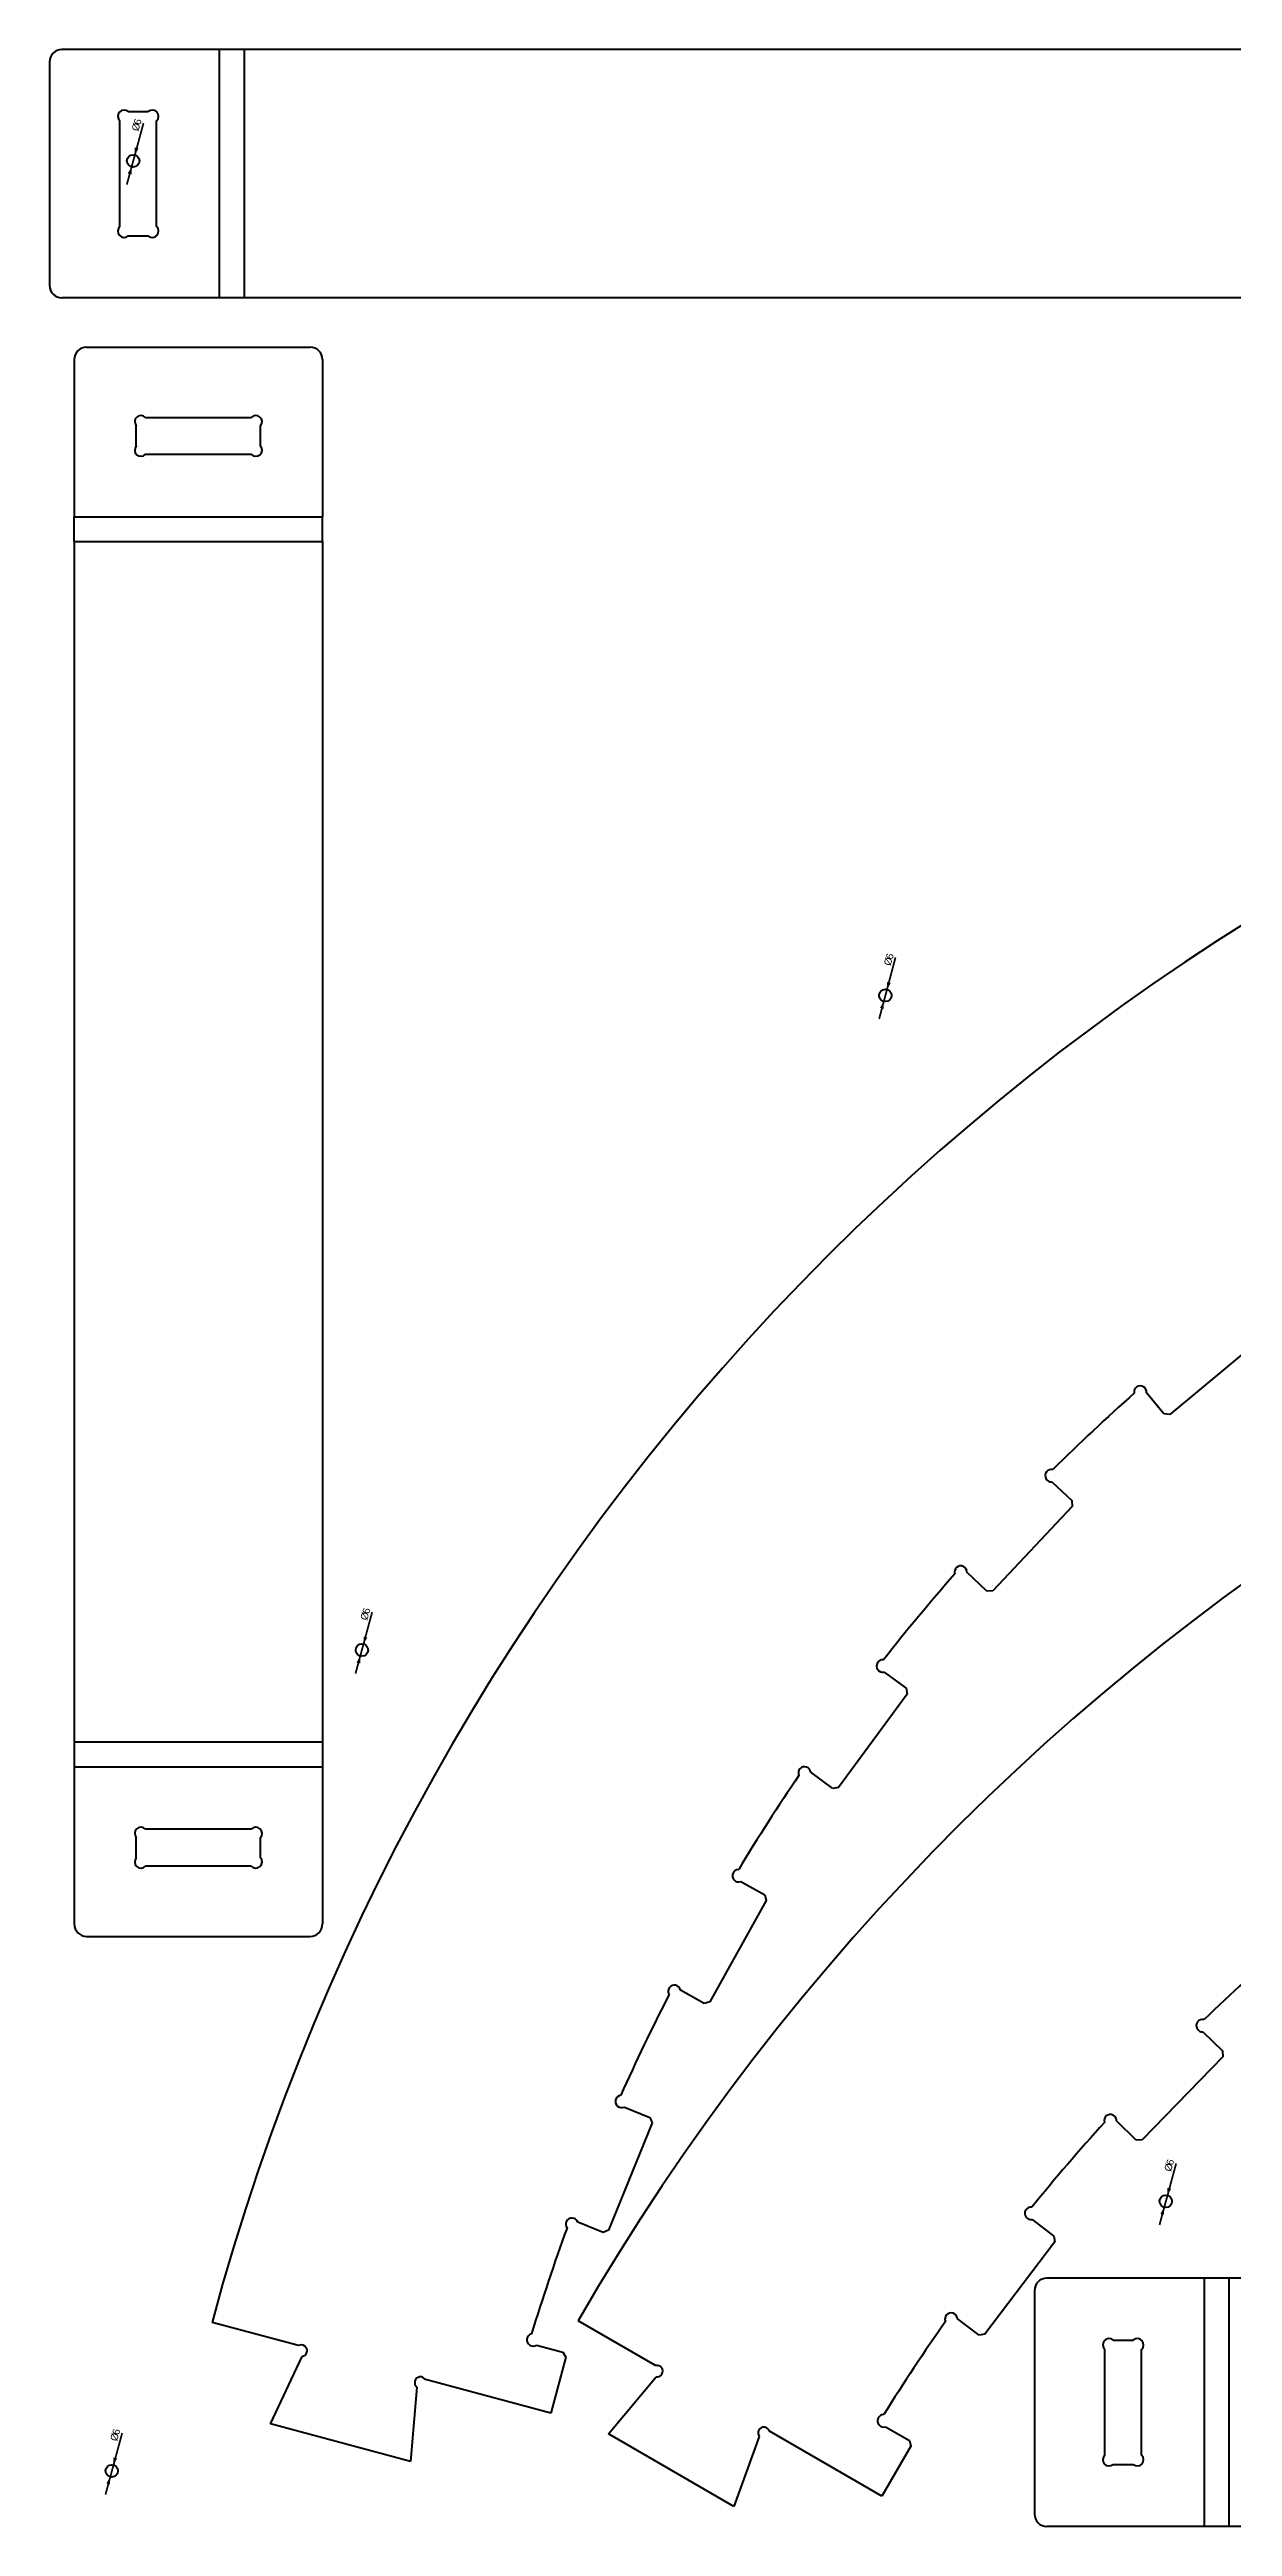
# Model space of a CAD drawing. Header units: millimetres. Extents: x 8 to 2431, y 13 to 1210.
# Drawn here: x 8 to 580, y 13 to 1210 of the extents above; entities that cross this region are included whole.
import ezdxf

# ---------------------------------------------------------------- set-up
doc = ezdxf.new("R2010")
doc.units = ezdxf.units.MM
doc.layers.add('1', color=7, linetype='Continuous', true_color=0xffffff)
doc.styles.add('Arial Unicode MS', font='Arial Unicode MS')
doc.dimstyles.get("Standard").update_dxf_attribs({"dimtxt": 0.18, "dimasz": 0.18, "dimexe": 0.18, "dimexo": 0.0625, "dimgap": 0.09, "dimtad": 0, "dimtih": 1, "dimtoh": 1, "dimdec": 4, "dimzin": 0, "dimdsep": 46, "dimtxsty": 'Standard', "dimcen": 0.09, "dimadec": 0, "dimazin": 0, "dimtfac": 1, "dimtdec": 4, "dimtofl": 0, "dimtmove": 0, "dimatfit": 3, "dimfxl": 1, "dimtolj": 1, "dimtzin": 0, "dimarcsym": 0})

# ---------------------------------------------------------------- blocks, each defined once
blk = doc.blocks.new('_U4')
at = {"layer": '1', "color": 18, "lineweight": 35}
blk.add_line((156.024255, 425.218987), (164.06784, 454.849357), dxfattribs=at)
at = {"layer": '1', "color": 18, "lineweight": 70}
for points in [[(159.888499, 439.453808), (159.900371, 443.077252), (161.710506, 442.585872)], [(158.316603, 433.663372), (158.304732, 430.039928), (156.494597, 430.531308)]]:
    blk.add_solid(points, dxfattribs=at)
at = {"layer": '1', "color": 18, "linetype": 'Continuous', "lineweight": 13, "char_height": 3.5, "attachment_point": 7, "rotation": 74.812261703, "line_spacing_factor": 1.069626, "style": 'Arial Unicode MS'}
for s, insert in [('\\fArial Unicode MS|b0|i0;%%c', (161.76093, 450.625729)), ('\\fArial Unicode MS|b0|i0;\\W1.0000;6', (162.595652, 453.700618))]:
    blk.add_mtext(s, dxfattribs=dict(at, insert=insert))
blk = doc.blocks.new('_U5')
at = {"layer": '1', "color": 18, "lineweight": 35}
blk.add_line((45.450332, 1144.80862), (53.493917, 1174.43899), dxfattribs=at)
at = {"layer": '1', "color": 18, "lineweight": 70}
for points in [[(49.314576, 1159.043441), (49.326448, 1162.666885), (51.136583, 1162.175505)], [(47.74268, 1153.253005), (47.730808, 1149.629561), (45.920674, 1150.120941)]]:
    blk.add_solid(points, dxfattribs=at)
at = {"layer": '1', "color": 18, "linetype": 'Continuous', "lineweight": 13, "char_height": 3.5, "attachment_point": 7, "rotation": 74.812261703, "line_spacing_factor": 1.069626, "style": 'Arial Unicode MS'}
for s, insert in [('\\fArial Unicode MS|b0|i0;%%c', (51.187007, 1170.215362)), ('\\fArial Unicode MS|b0|i0;\\W1.0000;6', (52.021729, 1173.290251))]:
    blk.add_mtext(s, dxfattribs=dict(at, insert=insert))
blk = doc.blocks.new('_U7')
at = {"layer": '1', "color": 18, "lineweight": 35}
blk.add_line((544.547468, 158.807142), (552.591052, 188.437512), dxfattribs=at)
at = {"layer": '1', "color": 18, "lineweight": 70}
for points in [[(548.411712, 173.041963), (548.423584, 176.665407), (550.233718, 176.174027)], [(546.839816, 167.251527), (546.827944, 163.628083), (545.017809, 164.119463)]]:
    blk.add_solid(points, dxfattribs=at)
at = {"layer": '1', "color": 18, "linetype": 'Continuous', "lineweight": 13, "char_height": 3.5, "attachment_point": 7, "rotation": 74.812261703, "line_spacing_factor": 1.069626, "style": 'Arial Unicode MS'}
for s, insert in [('\\fArial Unicode MS|b0|i0;%%c', (550.284142, 184.213883)), ('\\fArial Unicode MS|b0|i0;\\W1.0000;6', (551.118865, 187.288773))]:
    blk.add_mtext(s, dxfattribs=dict(at, insert=insert))
blk = doc.blocks.new('_U14')
at = {"layer": '1', "color": 18, "lineweight": 35}
blk.add_line((409.029572, 741.534094), (417.073156, 771.164465), dxfattribs=at)
at = {"layer": '1', "color": 18, "lineweight": 70}
for points in [[(412.893816, 755.768915), (412.905688, 759.392359), (414.715822, 758.900979)], [(411.32192, 749.978479), (411.310048, 746.355036), (409.499913, 746.846415)]]:
    blk.add_solid(points, dxfattribs=at)
at = {"layer": '1', "color": 18, "linetype": 'Continuous', "lineweight": 13, "char_height": 3.5, "attachment_point": 7, "rotation": 74.812261703, "line_spacing_factor": 1.069626, "style": 'Arial Unicode MS'}
for s, insert in [('\\fArial Unicode MS|b0|i0;%%c', (414.766246, 766.940836)), ('\\fArial Unicode MS|b0|i0;\\W1.0000;6', (415.600969, 770.015725))]:
    blk.add_mtext(s, dxfattribs=dict(at, insert=insert))
blk = doc.blocks.new('_U17')
at = {"layer": '1', "color": 18, "lineweight": 35}
blk.add_line((35.110658, 28.524205), (43.154242, 58.154575), dxfattribs=at)
at = {"layer": '1', "color": 18, "lineweight": 70}
for points in [[(37.403006, 36.96859), (37.391134, 33.345146), (35.580999, 33.836526)], [(38.974902, 42.759025), (38.986774, 46.382469), (40.796909, 45.89109)]]:
    blk.add_solid(points, dxfattribs=at)
at = {"layer": '1', "color": 18, "linetype": 'Continuous', "lineweight": 13, "char_height": 3.5, "attachment_point": 7, "rotation": 74.812261703, "line_spacing_factor": 1.069626, "style": 'Arial Unicode MS'}
for s, insert in [('\\fArial Unicode MS|b0|i0;\\W1.0000;6', (41.682055, 57.005836)), ('\\fArial Unicode MS|b0|i0;%%c', (40.847332, 53.930946))]:
    blk.add_mtext(s, dxfattribs=dict(at, insert=insert))

msp = doc.modelspace()

# ---------------------------------------------------------------- linework, layer by layer
at = {"layer": '1', "color": 155, "linetype": 'Continuous', "lineweight": 70}
for p, q in [((90.105574, 1209.974052), (14.105574, 1209.974052)), ((102.105574, 1209.974052), (90.105574, 1209.974052)), ((90.105574, 1209.974052), (90.105574, 1089.974052)), ((102.105574, 1209.974052), (102.105574, 1089.974052)), ((682.105574, 1209.974052), (102.105574, 1209.974052)), ((8.105574, 1203.974052), (8.105574, 1095.974052)), ((42.105574, 1124.446188), (42.105574, 1175.501916)), ((46.105574, 1179.974052), (55.855574, 1179.974052)), ((59.855574, 1124.446188), (59.855574, 1175.501916)), ((46.105574, 1119.974052), (55.855574, 1119.974052)), ((90.105574, 1089.974052), (14.105574, 1089.974052)), ((102.105574, 1089.974052), (90.105574, 1089.974052)), ((682.105574, 1089.974052), (102.105574, 1089.974052)), ((26.051391, 1066.160236), (134.051391, 1066.160236)), ((20.051391, 1060.160236), (20.051391, 984.160236)), ((140.051391, 1060.160236), (140.051391, 984.160236)), ((54.523527, 1032.160236), (105.579255, 1032.160236)), ((50.051391, 1018.410236), (50.051391, 1028.160236)), ((110.051391, 1018.410236), (110.051391, 1028.160236)), ((54.523527, 1014.410236), (105.579255, 1014.410236)), ((20.051391, 984.160236), (140.051391, 984.160236)), ((20.051391, 972.160236), (20.051391, 984.160236)), ((140.051391, 972.160236), (140.051391, 984.160236)), ((20.051391, 972.160236), (140.051391, 972.160236)), ((20.051391, 972.160236), (20.051391, 392.160236)), ((140.051391, 972.160236), (140.051391, 392.160236)), ((592.656216, 586.137422), (549.573513, 550.362001)), ((546.757152, 550.622975), (538.299882, 560.807678)), ((549.573513, 550.362001), (546.757152, 550.622975)), ((492.61668, 517.855309), (502.261429, 508.7871)), ((502.34853, 505.960014), (463.988753, 465.161393)), ((502.261429, 508.7871), (502.34853, 505.960014)), ((461.161668, 465.074292), (451.516919, 474.1425)), ((463.988753, 465.161393), (461.161668, 465.074292)), ((411.458316, 425.901757), (422.144339, 418.087508)), ((422.578196, 415.292554), (389.522839, 370.089198)), ((422.144339, 418.087508), (422.578196, 415.292554)), ((20.051391, 392.160236), (20.051391, 380.160236)), ((20.051391, 392.160236), (140.051391, 392.160236)), ((140.051391, 392.160236), (140.051391, 380.160236)), ((20.051391, 380.160236), (20.051391, 304.160236)), ((20.051391, 380.160236), (140.051391, 380.160236)), ((140.051391, 380.160236), (140.051391, 304.160236)), ((386.727885, 369.655341), (376.041862, 377.46959)), ((389.522839, 370.089198), (386.727885, 369.655341)), ((105.579255, 349.910236), (54.523527, 349.910236)), ((50.051391, 336.160236), (50.051391, 345.910236)), ((110.051391, 336.160236), (110.051391, 345.910236)), ((105.579255, 332.160236), (54.523527, 332.160236)), ((342.215105, 324.671754), (353.780413, 318.22992)), ((354.554449, 315.509466), (327.304598, 266.586612)), ((353.780413, 318.22992), (354.554449, 315.509466)), ((26.051391, 298.160236), (134.051391, 298.160236)), ((324.584144, 265.812577), (313.018836, 272.254411)), ((327.304598, 266.586612), (324.584144, 265.812577)), ((565.599656, 252.056636), (575.103616, 242.84098)), ((575.147172, 240.012888), (536.163671, 199.80982)), ((575.103616, 242.84098), (575.147172, 240.012888)), ((285.936704, 215.699843), (298.205979, 210.728076)), ((299.30846, 208.123362), (278.277195, 156.22263)), ((298.205979, 210.728076), (299.30846, 208.123362)), ((533.335579, 199.766264), (523.831619, 208.98192)), ((536.163671, 199.80982), (533.335579, 199.766264)), ((275.672481, 155.12015), (263.403206, 160.091917)), ((278.277195, 156.22263), (275.672481, 155.12015)), ((483.034889, 161.363775), (493.599311, 153.385894)), ((493.990076, 150.58459), (460.242536, 105.895626)), ((493.599311, 153.385894), (493.990076, 150.58459)), ((566.171599, 133.023289), (490.171599, 133.023289)), ((578.171599, 133.023289), (566.171599, 133.023289)), ((566.171599, 133.023289), (566.171599, 13.023289)), ((578.171599, 133.023289), (578.171599, 13.023289)), ((1158.171599, 133.023289), (578.171599, 133.023289)), ((484.171599, 127.023289), (484.171599, 19.023289)), ((128.420305, 100.408786), (86.656478, 111.59937)), ((301.04621, 90.769409), (263.601787, 112.387957)), ((457.441233, 105.50486), (446.876811, 113.482741)), ((243.476237, 100.637927), (256.263489, 97.211594)), ((256.263489, 97.211594), (257.677703, 94.762104)), ((460.242536, 105.895626), (457.441233, 105.50486)), ((518.171599, 47.495425), (518.171599, 98.551153)), ((522.171599, 103.023289), (531.921599, 103.023289)), ((535.921599, 47.495425), (535.921599, 98.551153)), ((114.940749, 62.609575), (130.14379, 95.2126)), ((250.43077, 67.716181), (189.781525, 83.967097)), ((257.677703, 94.762104), (250.43077, 67.716181)), ((278.242803, 57.746941), (301.366096, 85.304208)), ((185.690851, 80.32881), (182.555557, 44.492242)), ((182.555557, 44.492242), (114.940749, 62.609575)), ((412.241013, 61.212076), (423.705749, 54.592907)), ((338.864582, 22.746941), (278.242803, 57.746941)), ((351.168229, 56.550933), (338.864582, 22.746941)), ((410.4378, 27.612145), (356.061175, 59.006504)), ((424.4378, 51.860857), (410.4378, 27.612145)), ((423.705749, 54.592907), (424.4378, 51.860857)), ((522.171599, 43.023289), (531.921599, 43.023289)), ((566.171599, 13.023289), (490.171599, 13.023289)), ((578.171599, 13.023289), (566.171599, 13.023289)), ((1158.171599, 13.023289), (578.171599, 13.023289))]:
    msp.add_line(p, q, dxfattribs=at)
at = {"layer": '1', "color": 163, "linetype": 'Continuous', "lineweight": 70}
for centre in [(48.528628, 1156.148223), (412.107868, 752.873697), (159.102551, 436.55859), (547.625764, 170.146745), (38.188954, 39.863808)]:
    msp.add_circle(centre, 3, dxfattribs=at)
at = {"layer": '1', "color": 155, "linetype": 'Continuous', "lineweight": 70}
for centre, radius, start, end in [((14.105574, 1203.974052), 6, 90, 180), ((44.105574, 1177.737984), 3, 48.189685, 228.189685), ((57.855574, 1177.737984), 3, 311.810315, 131.810315), ((44.105574, 1122.21012), 3, 131.810315, 311.810315), ((57.855574, 1122.21012), 3, 228.189685, 48.189685), ((14.105574, 1095.974052), 6, 180, 270), ((26.051391, 1060.160236), 6, 90, 180), ((134.051391, 1060.160236), 6, 360, 90), ((52.287459, 1030.160236), 3, 41.810315, 221.810315), ((107.815323, 1030.160236), 3, 318.189685, 138.189685), ((52.287459, 1016.410236), 3, 138.189685, 318.189685), ((107.815323, 1016.410236), 3, 221.810315, 41.810315), ((1197.471178, -186.042532), 1150, 45, 165), ((1259.531001, -462.612043), 1150, 30, 150), ((535.332709, 561.250267), 3, 351.516197, 190.187877), ((1197.471178, -186.042532), 1000, 131.68932, 134.781268), ((492.357592, 520.8441), 3, 76.282711, 274.954391), ((1197.471178, -186.042532), 1000, 138.748143, 141.840092), ((448.517847, 474.217104), 3, 358.575021, 197.2467), ((410.833904, 428.836056), 3, 83.341535, 282.013215), ((1197.471178, -186.042532), 1000, 145.806967, 148.898915), ((373.056353, 377.175078), 3, 5.633844, 204.305524), ((52.287459, 347.910236), 3, 41.810315, 221.810315), ((107.815323, 347.910236), 3, 318.189685, 138.189685), ((52.287459, 334.160236), 3, 138.189685, 318.189685), ((107.815323, 334.160236), 3, 221.810315, 41.810315), ((341.234835, 327.50708), 3, 90.400358, 289.072038), ((26.051391, 304.160236), 6, 180, 270), ((134.051391, 304.160236), 6, 270, 360), ((1259.531001, -462.612043), 1000, 130.806967, 133.898915), ((1197.471178, -186.042532), 1000, 152.865791, 155.957739), ((310.092148, 271.595247), 3, 12.692668, 211.364348), ((565.386624, 255.049063), 3, 75.400358, 274.072038), ((284.615436, 218.393215), 3, 97.459182, 296.130862), ((1259.531001, -462.612043), 1000, 137.865791, 140.957739), ((520.834051, 209.102699), 3, 357.692668, 196.364348), ((1197.471178, -186.042532), 1000, 159.924614, 163.016562), ((260.579705, 159.078093), 3, 19.751491, 218.423171), ((482.455738, 164.307341), 3, 82.459182, 281.130862), ((490.171599, 127.023289), 6, 90, 180), ((1259.531001, -462.612043), 1000, 144.924614, 148.016562), ((443.887121, 113.234239), 3, 4.751491, 203.423171), ((129.776747, 97.974776), 2.786456, 277.569222, 119.130352), ((241.834, 103.148516), 3, 104.518005, 303.189685), ((520.171599, 100.787221), 3, 48.189685, 228.189685), ((533.921599, 100.787221), 3, 311.810315, 131.810315), ((187.389807, 82.537403), 2.786456, 30.869648, 232.430778), ((301.726464, 88.067263), 2.786456, 262.569222, 104.130352), ((353.380921, 58.244549), 2.786456, 15.869648, 217.430778), ((411.304521, 64.062161), 3, 89.518005, 288.189685), ((520.171599, 45.259357), 3, 131.810315, 311.810315), ((533.921599, 45.259357), 3, 228.189685, 48.189685), ((490.171599, 19.023289), 6, 180, 270)]:
    msp.add_arc(centre, radius, start, end, dxfattribs=at)

# ---------------------------------------------------------------- dimensions: what is measured, and where the dimension line sits
at = {"layer": '1', "color": 18, "linetype": 'Continuous', "lineweight": 13}
for p1, p2, picture, middle in [((47.74268, 1153.253005), (49.314576, 1159.043441), '_U5', (52.639766, 1171.292531)), ((411.32192, 749.978479), (412.893816, 755.768915), '_U14', (416.219005, 768.018005)), ((158.316603, 433.663372), (159.888499, 439.453808), '_U4', (163.213689, 451.702898)), ((546.839816, 167.251527), (548.411712, 173.041963), '_U7', (551.736901, 185.291053)), ((37.403006, 36.96859), (38.974902, 42.759025), '_U17', (42.300091, 55.008116))]:
    dim = msp.add_diameter_dim_2p(p1=p1, p2=p2, dimstyle='Standard', override={"dimtxt": 3.5, "dimasz": 3.5, "dimexe": 3.5, "dimexo": 1.75, "dimgap": 1.75, "dimtad": 1, "dimtih": 0, "dimtoh": 0, "dimdec": 1, "dimlfac": 1, "dimzin": 8, "dimdsep": 44, "dimlunit": 2, "dimpost": '%%c<>', "dimtxsty": 'Arial Unicode MS', "dimsah": 1, "dimse1": 0, "dimse2": 0, "dimsd1": 0, "dimsd2": 0, "dimclrd": 18, "dimclre": 18, "dimclrt": 18, "dimtol": 0, "dimtm": -0.1, "dimtfac": 1, "dimtdec": 2, "dimtofl": 1, "dimtmove": 0, "dimatfit": 2, "dimtzin": 8, "dimlwd": 35, "dimlwe": 35}, dxfattribs=at)
    dim.commit()
    dim.dimension.update_dxf_attribs({"geometry": picture, "text_midpoint": middle, "dimtype": 163})

doc.saveas('drawing.dxf')
